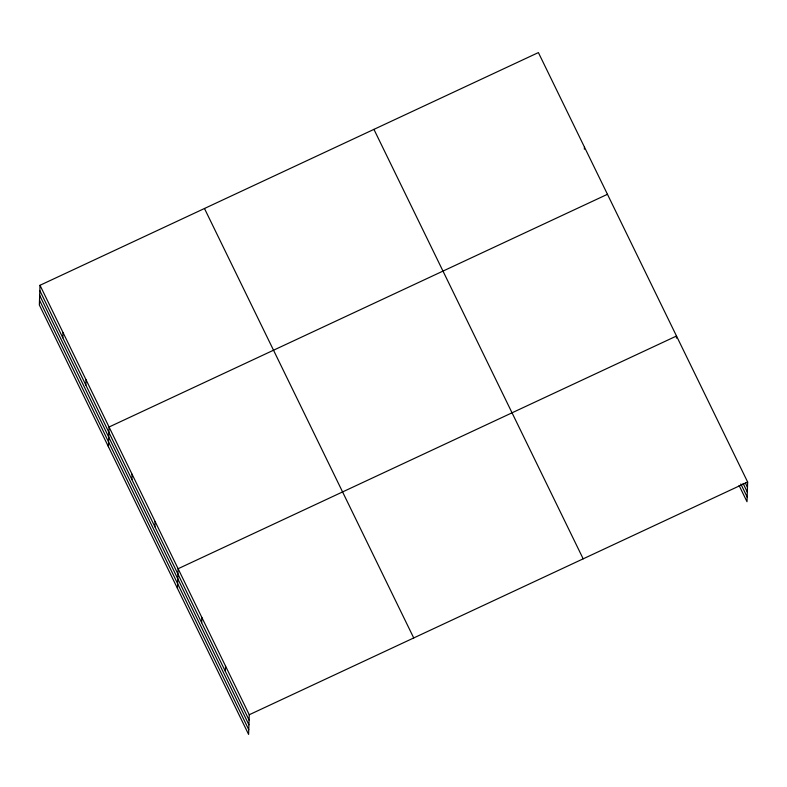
<?xml version="1.0" encoding="UTF-8"?>
<svg xmlns="http://www.w3.org/2000/svg" width="787" height="787" viewBox="0 0 787 787"><rect width="100%" height="100%" fill="white"/><g stroke="black" fill="none" stroke-linecap="round" stroke-linejoin="round"><path stroke-width="1.18" d="M39.999 285.288L39.35 304.962L248.603 734.419L249.253 714.744L39.999 285.288L538.397 52.581L747.65 482.038L747.001 501.713L739.091 485.49M62.842 337.839L63.019 332.527M85.862 385.079L86.039 379.767M108.399 446.682L109.059 427.007L607.456 194.3M131.901 479.558L132.068 474.246M154.911 526.798L155.088 521.486M177.459 588.401L178.108 568.726L676.505 336.019L676.436 338.144M201.649 622.714L201.826 617.402M225.357 671.38L225.535 666.068M584.367 149.186L584.436 147.061M249.253 714.744L747.65 482.038M745.368 483.021L747.473 487.35M743.105 483.434L747.316 492.091M740.833 483.995L747.158 496.971M373.933 129.373L583.177 558.829M204.472 208.496L413.726 637.952M39.822 290.6L249.076 720.056M39.665 295.341L248.918 724.797M39.507 300.221L248.761 729.677"/></g></svg>
